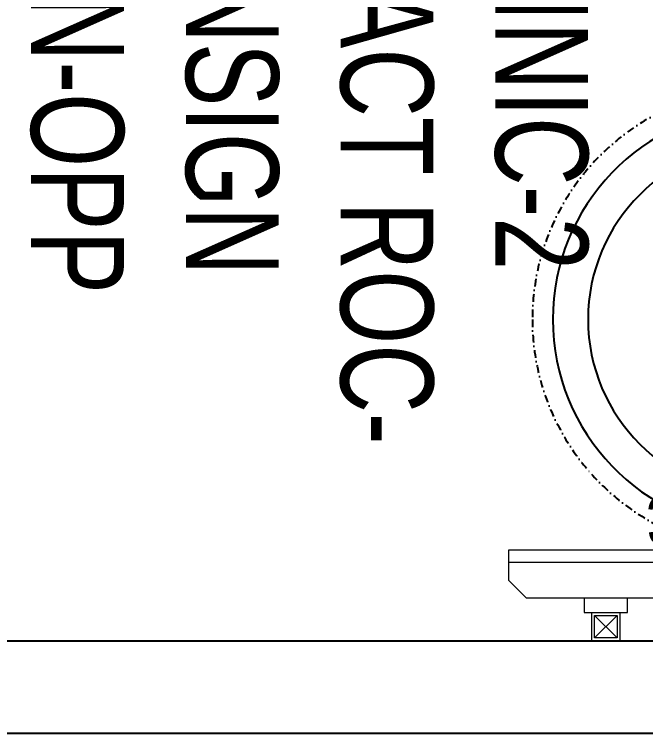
# Model space of a CAD drawing. Header units: feet. Extents: x 9821640 to 9837621, y -5946477 to -5940547.
# Drawn here: x 9834511 to 9835191, y -5944827 to -5944052 of the extents above; entities that cross this region are included whole.
import ezdxf

# ---------------------------------------------------------------- set-up
doc = ezdxf.new("R2010")
doc.units = ezdxf.units.FT
doc.header["$LTSCALE"] = 33
doc.header["$MEASUREMENT"] = 0
doc.linetypes.add('DASHDOT2', pattern=[0.5, 0.25, -0.125, 0, -0.125])
for name, color, linetype, lineweight in [('LENS-FURNITURE', 13, 'Continuous', 9), ('LENS-TEXT', 31, 'Continuous', 5), ('LENS_PARTITION', 21, 'Continuous', 25), ('LENS_TEXT', 31, 'Continuous', 5), ('LK-EQPMT', 3, 'Continuous', 18), ('LN-ELEVATION-1', 81, 'Continuous', 25)]:
    doc.layers.add(name, color=color, linetype=linetype, lineweight=lineweight)
doc.styles.get("Standard").update_dxf_attribs({"font": 'GILC____.TTF'})

# ---------------------------------------------------------------- blocks, each defined once
blk = doc.blocks.new('DOCTOR STOOL')
at = {"layer": 'LN-ELEVATION-1', "ltscale": 100}
blk.add_lwpolyline([(228, 37.80991746066138), (228, 9.119999997317787, -0.4264743413925903), (218.5, 0.0079201031476259, -0.959166304662544), (218.5, 455.611914822366, -0.4264743413925903), (228, 446.4998349279631), (228, 417.8099174646193)], format="xyb", dxfattribs=at)
at = {"layer": 'LN-ELEVATION-1', "linetype": 'DASHDOT2'}
blk.add_circle((228, 227.8099174629897), 250, dxfattribs=at)
at = {"layer": 'LN-ELEVATION-1', "ltscale": 100}
blk.add_circle((228, 227.8099174629897), 190, dxfattribs=at)
blk = doc.blocks.new('32INCH VC FOR CLINIC')
at = {"layer": 'LK-EQPMT'}
for p, q in [((116.8909715171903, 152.5672029328125), (92.58856882341206, 128.264800239267)), ((92.58856882341206, 152.5672029328125), (116.8909715171903, 128.264800239267)), ((627.7052824404091, 152.5672029328125), (652.0076851341872, 128.264800239267))]:
    blk.add_line(p, q, dxfattribs=at)
at = {"layer": 'LK-EQPMT', "ltscale": 12}
for p, q in [((81.46845865808427, 109.7127832833503), (81.46845865808427, 125.2269902919943)), ((81.46845865808427, 125.2269902919943), (128.0110796838999, 125.2269902919943)), ((128.0110796838999, 125.2269902919943), (128.0110796838999, 109.7127832833503)), ((616.9889203161001, 125.2269902919943), (616.9889203161001, 109.7127832833503)), ((616.9889203161001, 125.2269902919943), (663.5315413419156, 125.2269902919943)), ((663.5315413419156, 109.7127832833503), (663.5315413419156, 125.2269902919943)), ((0, 90.30115266077335), (19.41163062304258, 109.7127832833503)), ((725.5883693769574, 109.7127832833503), (19.41163062304258, 109.7127832833503)), ((745, 90.30115266077335), (725.5883693769574, 109.7127832833503)), ((0, 70.88952203796362), (0, 90.30115266077335)), ((745, 70.88952203796362), (745, 90.30115266077335))]:
    blk.add_line(p, q, dxfattribs=at)
at = {"layer": 'LK-EQPMT'}
for points in [[(89.55076848529278, 125.2269999025447), (119.9287718534469, 125.2269999025447), (119.9287718534469, 155.6050032694184), (89.55076848529278, 155.6050032694184)], [(655.0454854704439, 125.2269999025447), (624.6674821041522, 125.2269999025447), (624.6674821041522, 155.6050032694184), (655.0454854704439, 155.6050032694184)], [(92.58856882341206, 128.264800239267), (116.8909715171903, 128.264800239267), (116.8909715171903, 152.5672029328125), (92.58856882341206, 152.5672029328125)], [(652.0076851341872, 128.264800239267), (627.7052824404091, 128.264800239267), (627.7052824404091, 152.5672029328125), (652.0076851341872, 152.5672029328125)]]:
    blk.add_lwpolyline(points, close=True, dxfattribs=at)
at = {"layer": 'LK-EQPMT', "ltscale": 12}
blk.add_lwpolyline([(0, 58.0000000000291), (0, 70.88952203796362), (745, 70.88952203796362), (745, 58.0000000000291)], close=True, dxfattribs=at)
at = {"layer": 'LENS-TEXT', "color": 0, "ltscale": 2, "insert": (391.1996805854142, 25.6359011628374), "char_height": 50, "attachment_point": 5}
blk.add_mtext_dynamic_manual_height_columns('32" TV SCREEN -VC', width=466.4796511627907, gutter_width=12.5, heights=[0], dxfattribs=at)

msp = doc.modelspace()

# ---------------------------------------------------------------- linework, layer by layer
at = {"layer": 'LENS_PARTITION'}
msp.add_lwpolyline([(9834381.113716306, -5944727.150247506), (9835981.113716306, -5944727.150247506), (9835981.113716306, -5944827.150247506), (9834381.113716306, -5944827.150247506)], close=True, dxfattribs=at)

# ---------------------------------------------------------------- block references
at = {"xscale": -1, "rotation": 180}
msp.add_blockref('32INCH VC FOR CLINIC', (9835043.209924709, -5944571.545244237), dxfattribs=at)
at = {"layer": 'LENS-FURNITURE', "xscale": -1, "rotation": 180}
msp.add_blockref('DOCTOR STOOL', (9835090.800110688, -5944152.965494274), dxfattribs=at)

# ---------------------------------------------------------------- texts
at = {"layer": 'LENS_TEXT', "linetype": 'Continuous', "ltscale": 3, "insert": (9834828.119083367, -5944114.262332483), "char_height": 100, "attachment_point": 5, "rotation": 270}
msp.add_mtext_dynamic_manual_height_columns('CLINIC-2 COMPACT ROC- MINSIGN\\PNON-OPP', width=930.4951690917121, gutter_width=0.9999999999999992, heights=[0], dxfattribs=at)

doc.saveas('drawing.dxf')
